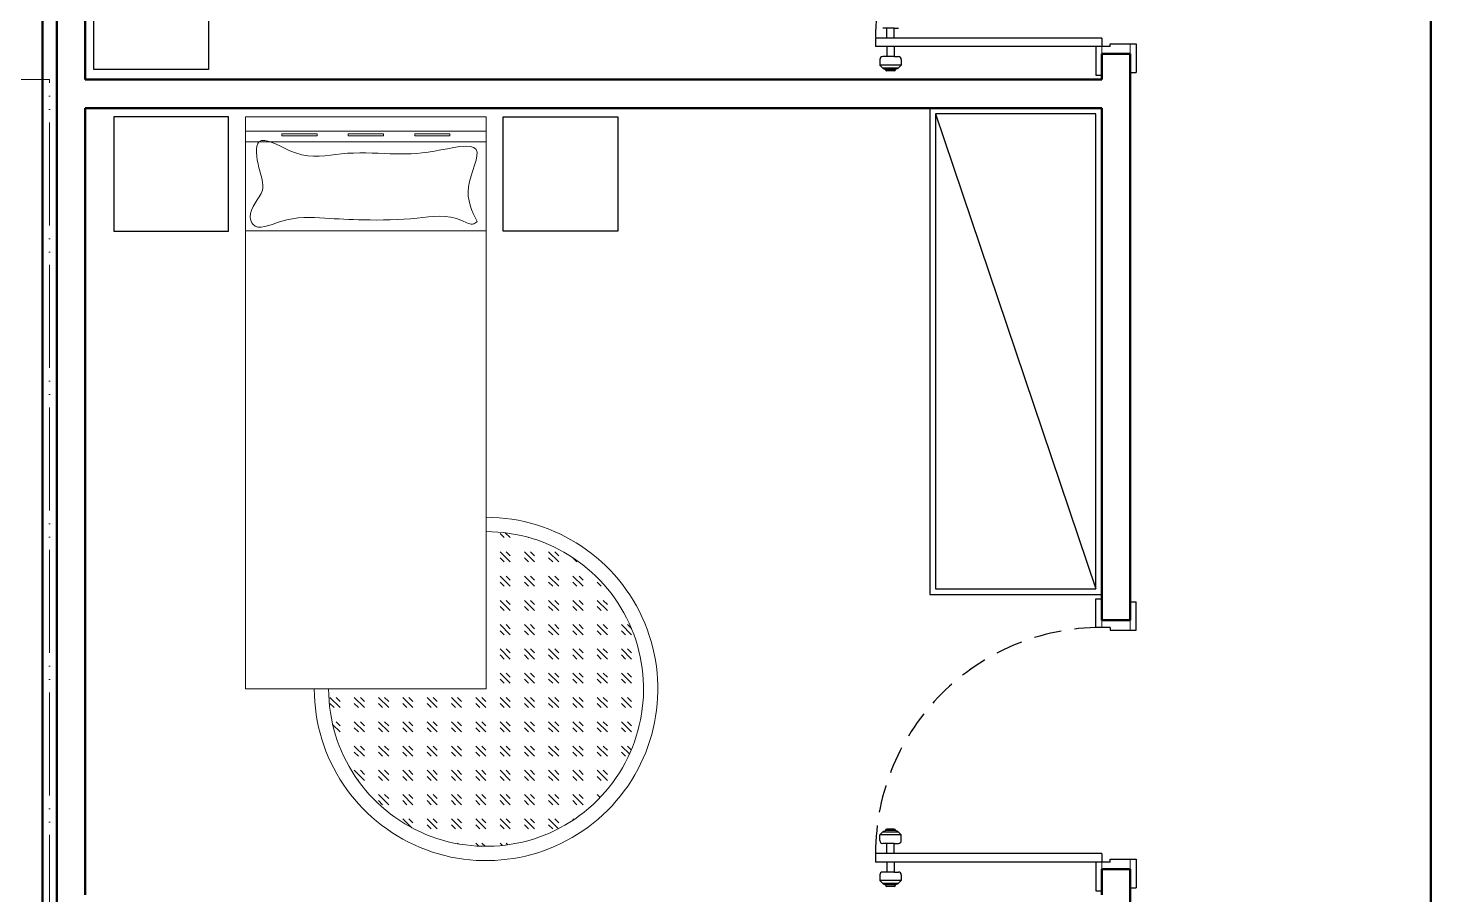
# Model space of a CAD drawing. Header units: millimetres. Extents: x 81693 to 98868, y 6565 to 11437.
# Drawn here: x 94809.4 to 95136.1, y 10228.1 to 10430.1 of the extents above; entities that cross this region are included whole.
import ezdxf

# ---------------------------------------------------------------- set-up
doc = ezdxf.new("R2010")
doc.units = ezdxf.units.MM
doc.linetypes.add('ACAD_ISO05W100', pattern=[33, 24, -3, 0, -3, 0, -3])
doc.linetypes.add('HIDDEN', pattern=[9.525, 6.35, -3.175])
for name, color, linetype in [('Hachuria - Moveis', 1, 'Continuous'), ('Piso', 55, 'Continuous'), ('PORTAS', 3, 'Continuous'), ('Portas-Projeção', 55, 'HIDDEN')]:
    doc.layers.add(name, color=color, linetype=linetype)
for name, color, linetype, lineweight in [('Moveis', 1, 'Continuous', 9), ('Parede Baixa', 5, 'Continuous', 50), ('Pisos', 55, 'Continuous', 5), ('Portas - Janelas', 2, 'Continuous', 20), ('Projeção Balanço', 2, 'ACAD_ISO05W100', 20)]:
    doc.layers.add(name, color=color, linetype=linetype, lineweight=lineweight)

msp = doc.modelspace()

# ---------------------------------------------------------------- hatches: boundary and pattern name
at = {"layer": 'Pisos'}
h = msp.add_hatch(dxfattribs=at)
h.set_pattern_fill('GOST_GLASS', color=256, scale=0.666667, angle=630)
h.set_pattern_definition([(315, (92090.8867, 41330.2004), (-6e-15, -5.65685425), [3.3333333, -4.6666667]), (315, (92090.8867, 41328.786), (-6e-15, -5.65685425), [1.3333333, -6.6666667]), (315, (92092.301, 41330.2004), (-6e-15, -5.65685425), [1.3333333, -6.6666667])])
h.paths.add_polyline_path([(94879.3954, 10276.059), (94916.0621, 10276.0542), (94916.0668, 10312.7209, -2.41421412)])

# ---------------------------------------------------------------- linework, layer by layer
at = {"layer": 'Hachuria - Moveis'}
for points in [[(94851.4129, 10420.3876), (94824.7458, 10420.3876), (94824.7458, 10484.3876), (94851.4102, 10484.3876)], [(95019.4125, 10298.0542), (95059.4125, 10298.0542), (95059.4125, 10411.3876), (95019.4125, 10411.3876)], [(95020.7458, 10299.3876), (95058.0791, 10299.3876), (95058.0791, 10410.0542), (95020.7458, 10410.0542)]]:
    msp.add_lwpolyline(points, close=True, dxfattribs=at)
for points in [[(94856.0788, 10409.3876), (94829.4125, 10409.3876), (94829.4125, 10382.7209), (94856.0769, 10382.7209), (94856.0788, 10409.3876)], [(94920.0729, 10409.3876), (94946.7392, 10409.3876), (94946.7392, 10382.7209), (94920.0748, 10382.7209), (94920.0729, 10409.3876)]]:
    msp.add_lwpolyline(points, dxfattribs=at)
at = {"layer": 'Moveis'}
for p, q in [((94860.0786, 10406.0604), (94860.0788, 10409.3876)), ((94860.0788, 10409.3876), (94916.0788, 10409.3876)), ((94916.0786, 10406.0604), (94916.0788, 10409.3876)), ((94860.0786, 10406.0604), (94860.0786, 10403.5439)), ((94860.0786, 10406.0604), (94916.0786, 10406.0604)), ((94868.515, 10405.4047), (94876.7043, 10405.4047)), ((94868.515, 10404.9344), (94876.7043, 10404.9344)), ((94883.9836, 10405.4047), (94892.1729, 10405.4047)), ((94883.9836, 10404.9344), (94892.1729, 10404.9344)), ((94899.4521, 10405.4047), (94907.6414, 10405.4047)), ((94899.4521, 10404.9344), (94907.6414, 10404.9344)), ((94916.0786, 10406.0604), (94916.0782, 10403.5439)), ((94860.0786, 10403.5439), (94860.0621, 10276.0615)), ((94860.0782, 10403.5439), (94916.0782, 10403.5439)), ((94916.0621, 10276.0542), (94916.0786, 10403.5439)), ((94916.0758, 10382.7809), (94860.0759, 10382.7865)), ((94860.0621, 10276.0615), (94916.0621, 10276.0542))]:
    msp.add_line(p, q, dxfattribs=at)
for points in [[(94868.515, 10405.4047), (94868.515, 10404.9344)], [(94876.7043, 10404.9344), (94876.7043, 10405.4047)], [(94883.9836, 10405.4047), (94883.9836, 10404.9344)], [(94892.1729, 10404.9344), (94892.1729, 10405.4047)], [(94899.4521, 10405.4047), (94899.4521, 10404.9344)], [(94907.6414, 10404.9344), (94907.6414, 10405.4047)]]:
    msp.add_lwpolyline(points, dxfattribs=at)
msp.add_spline([(94913.9785, 10384.9528), (94911.9541, 10393.0587), (94913.7761, 10401.7722), (94904.0582, 10401.3669), (94893.7329, 10400.7589), (94882.3952, 10400.7589), (94871.665, 10400.9615), (94863.1616, 10403.5439), (94863.1616, 10397.5168), (94863.9715, 10392.2481), (94861.1369, 10385.9661), (94861.7444, 10384.3448), (94868.2232, 10384.9528), (94878.5486, 10385.7634), (94887.4565, 10385.3581), (94900.0089, 10385.7634), (94910.5367, 10385.1554), (94913.2466, 10384.4683), (94913.9785, 10384.9528)], degree=3, dxfattribs=at)
at = {"layer": 'Parede Baixa'}
for p, q in [((94812.7458, 9141.3876), (94812.7458, 10648.0542)), ((94816.0791, 9141.3876), (94816.0791, 10648.0542)), ((94822.7458, 10418.0542), (94822.7458, 10648.0542)), ((95136.0791, 10151.3876), (95136.0791, 10598.0542)), ((95059.4125, 10418.0542), (95059.4125, 10424.0542)), ((95066.0791, 10424.0542), (95059.4125, 10424.0542)), ((95066.0791, 10424.0542), (95066.0791, 10292.0542)), ((95059.4125, 10418.0542), (94822.7458, 10418.0542)), ((94822.7458, 10228.0542), (94822.7458, 10411.3876)), ((95059.4125, 10411.3876), (94822.7458, 10411.3876)), ((95059.4125, 10411.3876), (95059.4125, 10292.0542)), ((95066.0791, 10292.0542), (95059.4125, 10292.0542)), ((95059.4125, 10234.0542), (95059.4125, 10228.0542)), ((95066.0791, 10234.0542), (95059.4125, 10234.0542)), ((95066.0791, 10218.0542), (95066.0791, 10234.0542))]:
    msp.add_line(p, q, dxfattribs=at)
at = {"layer": 'Piso'}
msp.add_line((95020.7458, 10410.0542), (95058.0791, 10299.3876), dxfattribs=at)
at = {"layer": 'Pisos'}
for radius in [40, 36.6667]:
    msp.add_arc((94916.0621, 10276.0542), radius, 179.992582, 89.9926, dxfattribs=at)
at = {"layer": 'PORTAS', "color": 2, "linetype": 'Continuous'}
for p, q in [((95059.4125, 10427.7209), (95006.7458, 10427.7209)), ((95006.7458, 10427.7209), (95006.7458, 10425.7209)), ((95009.4125, 10430.0542), (95008.4125, 10430.0542)), ((95009.4125, 10427.7209), (95009.4125, 10430.0542)), ((95011.0791, 10430.0542), (95009.4125, 10430.0542)), ((95011.0791, 10427.7209), (95011.0791, 10430.0542)), ((95011.0791, 10430.0542), (95012.0791, 10430.0542)), ((95059.4125, 10427.7209), (95059.4125, 10425.7209)), ((95059.4125, 10425.7209), (95006.7458, 10425.7209)), ((95009.4125, 10425.7209), (95009.4125, 10423.3876)), ((95011.0791, 10425.7209), (95011.0791, 10423.3876)), ((95058.0791, 10425.7209), (95058.0791, 10419.0542)), ((95061.4125, 10425.7209), (95059.4125, 10425.7209)), ((95061.4125, 10425.7209), (95061.4125, 10426.3876)), ((95061.4125, 10426.3876), (95066.0791, 10426.3876)), ((95066.0791, 10426.3876), (95067.4125, 10426.3876)), ((95067.4125, 10426.3876), (95067.4125, 10419.7209)), ((95007.7458, 10422.7209), (95007.7458, 10421.3876)), ((95012.7458, 10421.3876), (95007.7458, 10421.3876)), ((95007.7458, 10421.3876), (95008.5101, 10420.6233)), ((95009.4125, 10423.3876), (95008.4125, 10423.3876)), ((95012.0791, 10420.7209), (95008.4125, 10420.7209)), ((95011.0791, 10423.3876), (95009.4125, 10423.3876)), ((95011.0791, 10423.3876), (95012.0791, 10423.3876)), ((95012.7458, 10421.3876), (95011.9815, 10420.6233)), ((95012.7005, 10421.3423), (95012.6553, 10421.3876)), ((95012.7458, 10422.7209), (95012.7458, 10421.3876)), ((95008.5101, 10420.6233), (95009.0791, 10420.3876)), ((95011.4125, 10420.3876), (95009.0791, 10420.3876)), ((95011.0791, 10420.0542), (95009.4125, 10420.0542)), ((95011.9815, 10420.6233), (95011.4125, 10420.3876)), ((95058.0791, 10419.0542), (95059.4125, 10419.0542)), ((95066.0791, 10419.7209), (95067.4125, 10419.7209)), ((95058.0791, 10290.3876), (95058.0791, 10297.0542)), ((95058.0791, 10297.0542), (95059.4125, 10297.0542)), ((95066.0791, 10296.3876), (95067.4125, 10296.3876)), ((95067.4125, 10289.7209), (95067.4125, 10296.3876)), ((95061.4125, 10290.3876), (95058.0791, 10290.3876)), ((95061.4125, 10290.3876), (95061.4125, 10289.7209)), ((95061.4125, 10289.7209), (95066.0791, 10289.7209)), ((95066.0791, 10289.7209), (95067.4125, 10289.7209)), ((95007.7458, 10242.0542), (95008.5101, 10242.8185)), ((95012.7458, 10242.0542), (95007.7458, 10242.0542)), ((95007.7458, 10240.7209), (95007.7458, 10242.0542)), ((95012.0791, 10242.7209), (95008.4125, 10242.7209)), ((95008.5101, 10242.8185), (95009.0791, 10243.0542)), ((95011.4125, 10243.0542), (95009.0791, 10243.0542)), ((95011.0791, 10243.3876), (95009.4125, 10243.3876)), ((95011.9815, 10242.8185), (95011.4125, 10243.0542)), ((95012.7458, 10242.0542), (95011.9815, 10242.8185)), ((95012.7005, 10242.0995), (95012.6553, 10242.0542)), ((95012.7458, 10240.7209), (95012.7458, 10242.0542)), ((95009.4125, 10240.0542), (95008.4125, 10240.0542)), ((95009.4125, 10237.7209), (95009.4125, 10240.0542)), ((95011.0791, 10240.0542), (95009.4125, 10240.0542)), ((95011.0791, 10237.7209), (95011.0791, 10240.0542)), ((95011.0791, 10240.0542), (95012.0791, 10240.0542)), ((95059.4125, 10237.7209), (95006.7458, 10237.7209)), ((95006.7458, 10237.7209), (95006.7458, 10235.7209)), ((95059.4125, 10235.7209), (95006.7458, 10235.7209)), ((95009.4125, 10235.7209), (95009.4125, 10233.3876)), ((95011.0791, 10235.7209), (95011.0791, 10233.3876)), ((95058.0791, 10235.7209), (95058.0791, 10229.0542)), ((95059.4125, 10237.7209), (95059.4125, 10235.7209)), ((95061.4125, 10235.7209), (95059.4125, 10235.7209)), ((95061.4125, 10235.7209), (95061.4125, 10236.3876)), ((95061.4125, 10236.3876), (95066.0791, 10236.3876)), ((95066.0791, 10236.3876), (95067.4125, 10236.3876)), ((95067.4125, 10236.3876), (95067.4125, 10229.7209)), ((95007.7458, 10232.7209), (95007.7458, 10231.3876)), ((95012.7458, 10231.3876), (95007.7458, 10231.3876)), ((95007.7458, 10231.3876), (95008.5101, 10230.6233)), ((95009.4125, 10233.3876), (95008.4125, 10233.3876)), ((95011.0791, 10233.3876), (95009.4125, 10233.3876)), ((95011.0791, 10233.3876), (95012.0791, 10233.3876)), ((95012.7458, 10231.3876), (95011.9815, 10230.6233)), ((95012.7005, 10231.3423), (95012.6553, 10231.3876)), ((95012.7458, 10232.7209), (95012.7458, 10231.3876)), ((95012.0791, 10230.7209), (95008.4125, 10230.7209)), ((95008.5101, 10230.6233), (95009.0791, 10230.3876)), ((95011.4125, 10230.3876), (95009.0791, 10230.3876)), ((95011.0791, 10230.0542), (95009.4125, 10230.0542)), ((95011.9815, 10230.6233), (95011.4125, 10230.3876)), ((95058.0791, 10229.0542), (95059.4125, 10229.0542)), ((95066.0791, 10229.7209), (95067.4125, 10229.7209))]:
    msp.add_line(p, q, dxfattribs=at)
for centre, radius, start, end in [((95008.4125, 10422.7209), 0.6667, 90, 180), ((95012.0791, 10422.7209), 0.6667, 0, 90), ((95009.4125, 10420.3876), 0.3333, 180, 270), ((95011.0791, 10420.3876), 0.3333, 270, 0), ((95009.4125, 10243.0542), 0.3333, 90, 180), ((95011.0791, 10243.0542), 0.3333, 0, 90), ((95008.4125, 10240.7209), 0.6667, 180, 270), ((95012.0791, 10240.7209), 0.6667, 270, 0), ((95008.4125, 10232.7209), 0.6667, 90, 180), ((95012.0791, 10232.7209), 0.6667, 0, 90), ((95009.4125, 10230.3876), 0.3333, 180, 270), ((95011.0791, 10230.3876), 0.3333, 270, 0)]:
    msp.add_arc(centre, radius, start, end, dxfattribs=at)
at = {"layer": 'Portas - Janelas'}
for p, q in [((95059.4125, 10424.0542), (95059.4125, 10425.7209)), ((95066.0791, 10424.0542), (95066.0791, 10426.3876)), ((95059.4125, 10292.0542), (95059.4125, 10290.3876)), ((95066.0791, 10292.0542), (95066.0791, 10289.7209)), ((95059.4125, 10234.0542), (95059.4125, 10235.7209)), ((95066.0791, 10234.0542), (95066.0791, 10236.3876))]:
    msp.add_line(p, q, dxfattribs=at)
at = {"layer": 'Portas-Projeção'}
for centre in [(95059.4125, 10427.7209), (95059.4125, 10237.7209)]:
    msp.add_arc(centre, 52.6667, 90, 180, dxfattribs=at)
at = {"layer": 'Projeção Balanço', "color": 1}
for p in [(94806.0791, 10418.0542), (94814.4125, 10218.0542)]:
    msp.add_line(p, (94814.4125, 10418.0542), dxfattribs=at)

doc.saveas('drawing.dxf')
